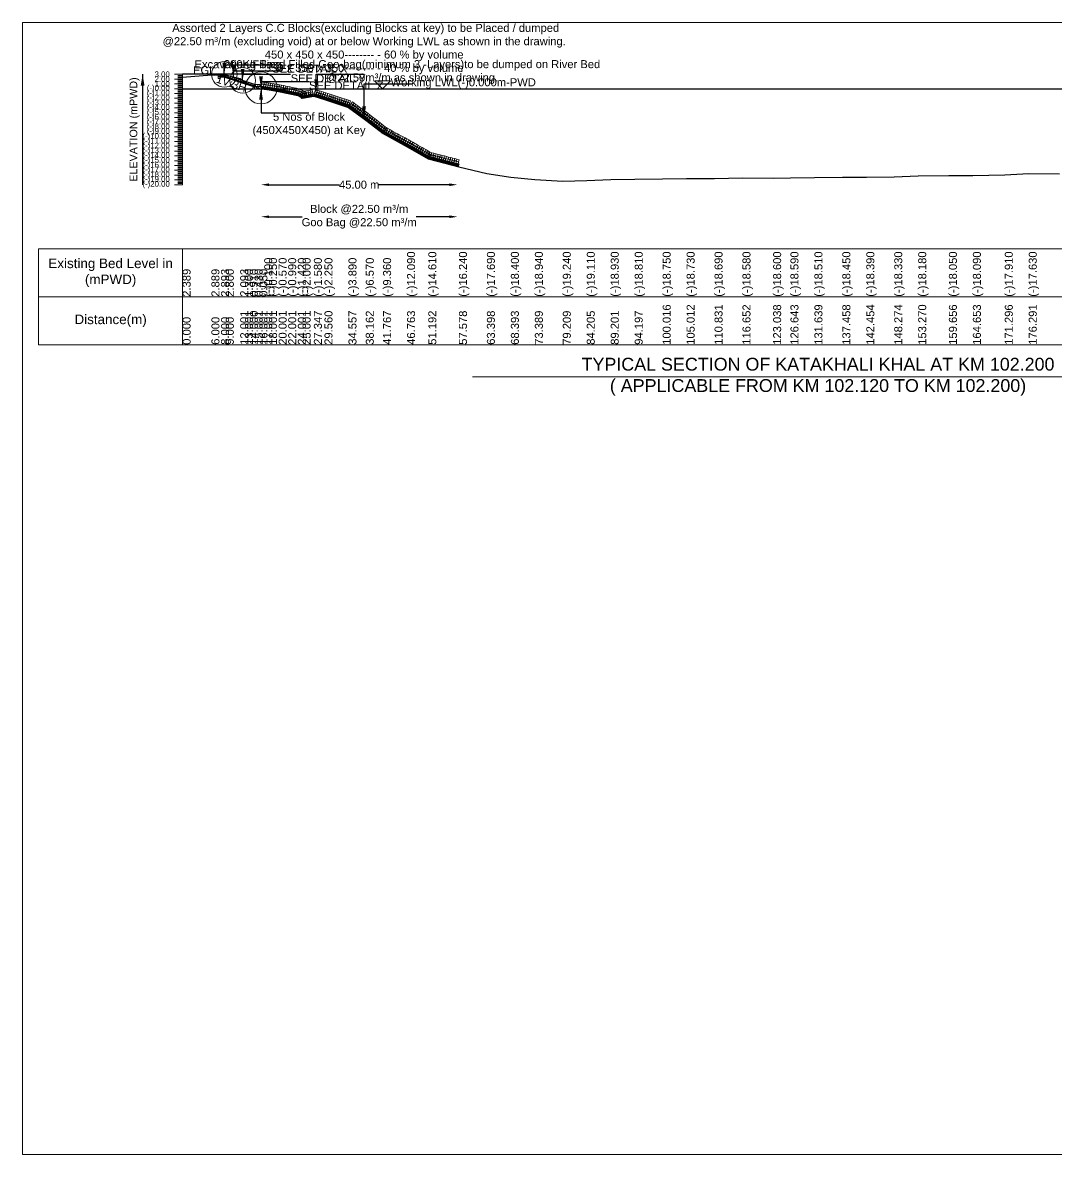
# Model space of a CAD drawing. Header units: inches. Extents: x 89000 to 845000, y -7071 to 31.
# Drawn here: x 700000 to 706461, y -7071 to 0 of the extents above; entities that cross this region are included whole.
import ezdxf

# ---------------------------------------------------------------- set-up
doc = ezdxf.new("R2010")
doc.units = ezdxf.units.IN
doc.header["$LTSCALE"] = 7
doc.header["$MEASUREMENT"] = 0
for name, color, linetype, lineweight in [('Cross section Data Border', 7, 'Continuous', 9), ('Cross Section Labels', 7, 'Continuous', 9), ('Existing_Bed_Level for Xsection', 7, 'Continuous', 25), ('Long Section Labels', 7, 'Continuous', 9)]:
    doc.layers.add(name, color=color, linetype=linetype, lineweight=lineweight)
doc.styles.get("Standard").update_dxf_attribs({"font": 'arial.ttf'})
doc.dimstyles.new('Appron Lebeling Style', dxfattribs={"dimtxt": 50, "dimasz": 50, "dimexe": 0.18, "dimexo": 0.0625, "dimgap": 0.09, "dimtad": 0, "dimtih": 1, "dimtoh": 1, "dimdec": 4, "dimzin": 0, "dimdsep": 46, "dimtxsty": 'Standard', "dimcen": 0.09, "dimse1": 1, "dimse2": 1, "dimadec": 0, "dimazin": 0, "dimtfac": 1, "dimtdec": 4, "dimtofl": 0, "dimtmove": 0, "dimatfit": 3, "dimfxl": 1, "dimtolj": 1, "dimtzin": 0, "dimarcsym": 0})
doc.dimstyles.get("Standard").update_dxf_attribs({"dimtxt": 0.18, "dimasz": 0.18, "dimexe": 0.18, "dimexo": 0.0625, "dimgap": 0.09, "dimtad": 0, "dimtih": 1, "dimtoh": 1, "dimdec": 4, "dimzin": 0, "dimdsep": 46, "dimtxsty": 'Standard', "dimcen": 0.09, "dimadec": 0, "dimazin": 0, "dimtfac": 1, "dimtdec": 4, "dimtofl": 0, "dimtmove": 0, "dimatfit": 3, "dimfxl": 1, "dimtolj": 1, "dimtzin": 0, "dimarcsym": 0})

# ---------------------------------------------------------------- blocks, each defined once
blk = doc.blocks.new('*D341')
at = {"layer": 'Cross Section Labels', "color": 0, "lineweight": -2, "transparency": 16777216}
for p, q in [((701540, -1012.8), (701980.1, -1012.8)), ((702667.4, -1012.8), (702227.3, -1012.8))]:
    blk.add_line(p, q, dxfattribs=at)
at = {"layer": 'Cross Section Labels', "color": 0, "transparency": 16777216}
for points in [[(701540, -1004.5), (701540, -1021.1), (701490, -1012.8)], [(702667.4, -1004.5), (702667.4, -1021.1), (702717.4, -1012.8)]]:
    blk.add_solid(points, dxfattribs=at)
at = {"layer": 'Defpoints', "color": 0, "transparency": 16777216}
for p in [(701490, -412.8), (702717.4, -897.5), (702717.4, -1012.8)]:
    blk.add_point(p, dxfattribs=at)
at = {"layer": 'Cross Section Labels', "color": 0, "transparency": 16777216, "insert": (702103.7, -1012.8), "char_height": 50, "attachment_point": 5}
blk.add_mtext('\\A1;45.00 m', dxfattribs=at)
blk = doc.blocks.new('*D342')
at = {"layer": 'Cross Section Labels', "color": 0, "lineweight": -2, "transparency": 16777216}
for p, q in [((701540, -1212.8), (701748.1, -1212.8)), ((702667.4, -1212.8), (702459.3, -1212.8))]:
    blk.add_line(p, q, dxfattribs=at)
at = {"layer": 'Cross Section Labels', "color": 0, "transparency": 16777216}
for points in [[(701540, -1204.5), (701540, -1221.1), (701490, -1212.8)], [(702667.4, -1204.5), (702667.4, -1221.1), (702717.4, -1212.8)]]:
    blk.add_solid(points, dxfattribs=at)
at = {"layer": 'Defpoints', "color": 0, "transparency": 16777216}
for p in [(701490, -412.8), (702717.4, -897.5), (702717.4, -1212.8)]:
    blk.add_point(p, dxfattribs=at)
at = {"layer": 'Cross Section Labels', "color": 0, "transparency": 16777216, "insert": (702103.7, -1212.8), "char_height": 50, "attachment_point": 5}
blk.add_mtext('\\A1;Block @22.50 m³/m ^JGoo Bag @22.50 m³/m ', dxfattribs=at)

msp = doc.modelspace()

# ---------------------------------------------------------------- linework, layer by layer
at = {"layer": 'Cross section Data Border'}
msp.add_lwpolyline([(700100, -1412.8), (709043.18924, -1412.8), (709043.18924, -2012.8), (700100, -2012.8)], close=True, dxfattribs=at)
for points in [[(701000, -1412.8), (701000, -2012.8)], [(700100, -1712.8), (709043.18924, -1712.8)]]:
    msp.add_lwpolyline(points, dxfattribs=at)
at = {"layer": 'Cross Section Labels'}
for points in [[(700000, 0), (710000, 0), (710000, -7071), (700000, -7071)], [(702250.02323, -412.8), (702300.02323, -362.8), (702200.02323, -362.8)]]:
    msp.add_lwpolyline(points, close=True, dxfattribs=at)
msp.add_lwpolyline([(702811.59462, -2212.8), (704971.59462, -2212.8), (707131.59462, -2212.8)], dxfattribs=at)
for centre, radius in [((701260.52323, -322.8), 80), ((701375.27323, -361.05), 80), ((701490.02323, -408.3), 100)]:
    msp.add_circle(centre, radius, dxfattribs=at)
at = {"layer": 'Existing_Bed_Level for Xsection'}
for points in [[(701490.02323, -322.8), (701000, -322.8)], [(701000, -341.13), (701180.00784, -326.13), (701240.00479, -326.01), (701270.01176, -328.8), (701360.01568, -350.01), (701390.02265, -373.8), (701420.01263, -385.5), (701450.0196, -399.9), (701480.02657, -411.3), (701510.01655, -415.8), (701540.02352, -420.3), (701600.02047, -429.9), (701660.03441, -442.5), (701720.03136, -455.4), (701750.03833, -472.8), (701820.42311, -460.2), (701886.80977, -480.3), (702036.70047, -529.5), (702144.84704, -609.9), (702252.99706, -693.6), (702402.89627, -775.5), (702535.77111, -851.1), (702727.33859, -900), (702901.93664, -943.5), (703051.79904, -964.8), (703201.68017, -981), (703376.27018, -990), (703526.1386, -986.1), (703676.02178, -980.7), (703825.91735, -977.1), (704000.47883, -975.3), (704150.36339, -974.7), (704324.94419, -973.5), (704499.55973, -970.2), (704691.12774, -970.8), (704799.28294, -970.5), (704949.16031, -968.1), (705123.75212, -966.3), (705273.62233, -964.5), (705448.22574, -962.7), (705598.08966, -958.2), (705789.69041, -954.3), (705939.57999, -955.5), (706138.8776, -950.1), (706288.7408, -941.7), (706480.33621, -945)], [(701456.27323, -388.05), (701261.90878, -323.26185), (701260.52323, -322.8), (701259.06273, -322.8), (701232.06273, -322.8)], [(701232.06273, -331.8), (701259.06273, -331.8), (701456.27323, -397.53683)], [(701232.06273, -334.8), (701258.5759, -334.8), (701452.0759, -399.3)], [(701232.06273, -337.8), (701258.08907, -337.8), (701449.52323, -401.61139)], [(701000, -412.8), (708943.18924, -412.8)]]:
    msp.add_lwpolyline(points, dxfattribs=at)
at = {"layer": 'Long Section Labels'}
for points in [[(701000, -322.8), (700950, -322.8)], [(701000, -352.8), (700950, -352.8)], [(701000, -330.3), (700970, -330.3)], [(701000, -337.8), (700970, -337.8)], [(701000, -345.3), (700970, -345.3)], [(701000, -1012.8), (701000, -982.8), (701000, -952.8), (701000, -922.8), (701000, -892.8), (701000, -862.8), (701000, -832.8), (701000, -802.8), (701000, -772.8), (701000, -742.8), (701000, -712.8), (701000, -682.8), (701000, -652.8), (701000, -622.8), (701000, -592.8), (701000, -562.8), (701000, -532.8), (701000, -502.8), (701000, -472.8), (701000, -442.8), (701000, -412.8), (701000, -382.8), (701000, -352.8), (701000, -322.8)], [(701000, -382.8), (700950, -382.8)], [(701000, -412.8), (700950, -412.8)], [(701000, -360.3), (700970, -360.3)], [(701000, -367.8), (700970, -367.8)], [(701000, -375.3), (700970, -375.3)], [(701000, -390.3), (700970, -390.3)], [(701000, -397.8), (700970, -397.8)], [(701000, -405.3), (700970, -405.3)], [(701000, -420.3), (700970, -420.3)], [(701000, -442.8), (700950, -442.8)], [(701000, -472.8), (700950, -472.8)], [(701000, -427.8), (700970, -427.8)], [(701000, -435.3), (700970, -435.3)], [(701000, -450.3), (700970, -450.3)], [(701000, -457.8), (700970, -457.8)], [(701000, -465.3), (700970, -465.3)], [(701000, -480.3), (700970, -480.3)], [(701000, -487.8), (700970, -487.8)], [(701000, -502.8), (700950, -502.8)], [(701000, -532.8), (700950, -532.8)], [(701000, -562.8), (700950, -562.8)], [(701000, -495.3), (700970, -495.3)], [(701000, -510.3), (700970, -510.3)], [(701000, -517.8), (700970, -517.8)], [(701000, -525.3), (700970, -525.3)], [(701000, -540.3), (700970, -540.3)], [(701000, -547.8), (700970, -547.8)], [(701000, -555.3), (700970, -555.3)], [(701000, -592.8), (700950, -592.8)], [(701000, -622.8), (700950, -622.8)], [(701000, -570.3), (700970, -570.3)], [(701000, -577.8), (700970, -577.8)], [(701000, -585.3), (700970, -585.3)], [(701000, -600.3), (700970, -600.3)], [(701000, -607.8), (700970, -607.8)], [(701000, -615.3), (700970, -615.3)], [(701000, -630.3), (700970, -630.3)], [(701000, -652.8), (700950, -652.8)], [(701000, -682.8), (700950, -682.8)], [(701000, -637.8), (700970, -637.8)], [(701000, -645.3), (700970, -645.3)], [(701000, -660.3), (700970, -660.3)], [(701000, -667.8), (700970, -667.8)], [(701000, -675.3), (700970, -675.3)], [(701000, -690.3), (700970, -690.3)], [(701000, -697.8), (700970, -697.8)], [(701000, -705.3), (700970, -705.3)], [(701000, -712.8), (700950, -712.8)], [(701000, -742.8), (700950, -742.8)], [(701000, -772.8), (700950, -772.8)], [(701000, -720.3), (700970, -720.3)], [(701000, -727.8), (700970, -727.8)], [(701000, -735.3), (700970, -735.3)], [(701000, -750.3), (700970, -750.3)], [(701000, -757.8), (700970, -757.8)], [(701000, -765.3), (700970, -765.3)], [(701000, -802.8), (700950, -802.8)], [(701000, -832.8), (700950, -832.8)], [(701000, -780.3), (700970, -780.3)], [(701000, -787.8), (700970, -787.8)], [(701000, -795.3), (700970, -795.3)], [(701000, -810.3), (700970, -810.3)], [(701000, -817.8), (700970, -817.8)], [(701000, -825.3), (700970, -825.3)], [(701000, -840.3), (700970, -840.3)], [(701000, -847.8), (700970, -847.8)], [(701000, -862.8), (700950, -862.8)], [(701000, -892.8), (700950, -892.8)], [(701000, -855.3), (700970, -855.3)], [(701000, -870.3), (700970, -870.3)], [(701000, -877.8), (700970, -877.8)], [(701000, -885.3), (700970, -885.3)], [(701000, -900.3), (700970, -900.3)], [(701000, -907.8), (700970, -907.8)], [(701000, -915.3), (700970, -915.3)], [(701000, -922.8), (700950, -922.8)], [(701000, -952.8), (700950, -952.8)], [(701000, -982.8), (700950, -982.8)], [(701000, -930.3), (700970, -930.3)], [(701000, -937.8), (700970, -937.8)], [(701000, -945.3), (700970, -945.3)], [(701000, -960.3), (700970, -960.3)], [(701000, -967.8), (700970, -967.8)], [(701000, -975.3), (700970, -975.3)], [(701000, -1012.8), (700950, -1012.8)], [(701000, -990.3), (700970, -990.3)], [(701000, -997.8), (700970, -997.8)], [(701000, -1005.3), (700970, -1005.3)]]:
    msp.add_lwpolyline(points, dxfattribs=at)
for points in [[(701232.06273, -322.8), (701223.06273, -322.8), (701223.06273, -336.3), (701232.06273, -336.3)], [(701232.06273, -336.3), (701223.06273, -336.3), (701223.06273, -349.8), (701232.06273, -349.8)], [(701245.56273, -322.8), (701232.06273, -322.8), (701232.06273, -331.8), (701245.56273, -331.8)], [(701259.06273, -322.8), (701245.56273, -322.8), (701245.56273, -331.8), (701259.06273, -331.8)], [(701274.71601, -327.53093), (701261.90878, -323.26185), (701259.06273, -331.8), (701271.86996, -336.06907)], [(701287.52323, -331.8), (701274.71601, -327.53093), (701271.86996, -336.06907), (701284.67718, -340.33815)], [(701300.33046, -336.06907), (701287.52323, -331.8), (701284.67718, -340.33815), (701297.48441, -344.60722)], [(701313.13768, -340.33815), (701300.33046, -336.06907), (701297.48441, -344.60722), (701310.29163, -348.8763)], [(701325.9449, -344.60722), (701313.13768, -340.33815), (701310.29163, -348.8763), (701323.09885, -353.14537)], [(701338.75213, -348.8763), (701325.9449, -344.60722), (701323.09885, -353.14537), (701335.90608, -357.41445)], [(701351.55935, -353.14537), (701338.75213, -348.8763), (701335.90608, -357.41445), (701348.7133, -361.68352)], [(701364.36658, -357.41445), (701351.55935, -353.14537), (701348.7133, -361.68352), (701361.52053, -365.9526)], [(701377.1738, -361.68352), (701364.36658, -357.41445), (701361.52053, -365.9526), (701374.32775, -370.22167)], [(701389.98103, -365.9526), (701377.1738, -361.68352), (701374.32775, -370.22167), (701387.13498, -374.49075)], [(701402.78825, -370.22167), (701389.98103, -365.9526), (701387.13498, -374.49075), (701399.9422, -378.75982)], [(701415.59548, -374.49075), (701402.78825, -370.22167), (701399.9422, -378.75982), (701412.74943, -383.0289)], [(701428.4027, -378.75982), (701415.59548, -374.49075), (701412.74943, -383.0289), (701425.55665, -387.29797)], [(701441.20993, -383.0289), (701428.4027, -378.75982), (701425.55665, -387.29797), (701438.36388, -391.56705)], [(701454.01715, -387.29797), (701441.20993, -383.0289), (701438.36388, -391.56705), (701451.1711, -395.83612)], [(701463.02323, -399.3), (701449.52323, -399.3), (701449.52323, -412.8), (701463.02323, -412.8)], [(701469.77323, -385.8), (701456.27323, -385.8), (701456.27323, -399.3), (701469.77323, -399.3)], [(701476.52323, -399.3), (701463.02323, -399.3), (701463.02323, -412.8), (701476.52323, -412.8)], [(701483.27323, -385.8), (701469.77323, -385.8), (701469.77323, -399.3), (701483.27323, -399.3)], [(701490.02323, -399.3), (701476.52323, -399.3), (701476.52323, -412.8), (701490.02323, -412.8)], [(701508.85494, -388.50413), (701496.47887, -383.11128), (701491.08602, -395.48735), (701503.46209, -400.8802)], [(701510.85819, -375.15359), (701498.48212, -369.76074), (701493.08927, -382.13681), (701505.46534, -387.52966)], [(701522.20338, -390.50637), (701509.82686, -385.11454), (701504.43504, -397.49107), (701516.81156, -402.88289)], [(701524.20552, -377.15566), (701511.829, -371.76384), (701506.43718, -384.14036), (701518.8137, -389.53218)], [(701535.55409, -392.50851), (701523.17757, -387.11669), (701517.78575, -399.49321), (701530.16227, -404.88503)], [(701537.55623, -379.1578), (701525.17971, -373.76598), (701519.78789, -386.1425), (701532.16441, -391.53432)], [(701548.9048, -394.51065), (701536.52828, -389.11883), (701531.13646, -401.49535), (701543.51298, -406.88717)], [(701550.90694, -381.15994), (701538.53042, -375.76812), (701533.1386, -388.14464), (701545.51512, -393.53646)], [(701562.48772, -396.73197), (701550.16468, -391.21903), (701544.65174, -403.54207), (701556.97478, -409.05501)], [(701564.6207, -383.40153), (701552.29765, -377.88859), (701546.78471, -390.21164), (701559.10776, -395.72458)], [(701575.81815, -398.86494), (701563.49511, -393.352), (701557.98217, -405.67505), (701570.30521, -411.18799)], [(701577.95113, -385.53451), (701565.62808, -380.02157), (701560.11514, -392.34462), (701572.43819, -397.85756)], [(701589.14859, -400.99792), (701576.82554, -395.48498), (701571.3126, -407.80803), (701583.63565, -413.32097)], [(701590.09527, -385.47382), (701576.76484, -383.34084), (701574.63187, -396.67127), (701587.9623, -398.80425)], [(701602.47902, -403.1309), (701590.15597, -397.61796), (701584.64303, -409.94101), (701596.96608, -415.45395)], [(701603.42571, -387.60679), (701590.09527, -385.47382), (701587.9623, -398.80425), (701601.29273, -400.93722)], [(701616.98007, -406.05462), (701604.93746, -399.95335), (701598.83619, -411.99596), (701610.87881, -418.09723)], [(701618.67491, -390.59429), (701605.46296, -387.82043), (701602.68909, -401.03238), (701615.90104, -403.80625)], [(701630.19203, -408.82848), (701618.14941, -402.72721), (701612.04815, -414.76983), (701624.09076, -420.8711)], [(701631.88686, -393.36816), (701618.67491, -390.59429), (701615.90104, -403.80625), (701629.11299, -406.58011)], [(701643.40398, -411.60235), (701631.36137, -405.50108), (701625.2601, -417.54369), (701637.30271, -423.64496)], [(701645.09881, -396.14202), (701631.88686, -393.36816), (701629.11299, -406.58011), (701642.32495, -409.35398)], [(701656.61593, -414.37621), (701644.57332, -408.27494), (701638.47205, -420.31756), (701650.51466, -426.41883)], [(701658.31076, -398.91589), (701645.09881, -396.14202), (701642.32495, -409.35398), (701655.5369, -412.12784)], [(701669.82788, -417.15008), (701657.78527, -411.04881), (701651.684, -423.09142), (701663.72661, -429.19269)], [(701671.52272, -401.68975), (701658.31076, -398.91589), (701655.5369, -412.12784), (701668.74885, -414.90171)], [(701683.14886, -420.03558), (701671.13592, -413.87608), (701664.97643, -425.88902), (701676.98936, -432.04851)], [(701684.91852, -404.58364), (701671.72015, -401.74585), (701668.88236, -414.94422), (701682.08072, -417.78201)], [(701696.34723, -422.87337), (701684.33429, -416.71388), (701678.1748, -428.72681), (701690.18773, -434.88631)], [(701698.11689, -407.42144), (701684.91852, -404.58364), (701682.08072, -417.78201), (701695.27909, -420.6198)], [(701709.5456, -425.71117), (701697.53266, -419.55167), (701691.37316, -431.5646), (701703.3861, -437.7241)], [(701711.31525, -410.25923), (701698.11689, -407.42144), (701695.27909, -420.6198), (701708.47746, -423.4576)], [(701722.74396, -428.54896), (701710.73103, -422.38946), (701704.57153, -434.4024), (701716.58447, -440.5619)], [(701724.51362, -413.09702), (701711.31525, -410.25923), (701708.47746, -423.4576), (701721.67583, -426.29539)], [(701749.0272, -423.31657), (701737.3486, -416.54455), (701730.57658, -428.22316), (701742.25518, -434.99517)], [(701760.70581, -430.08859), (701749.0272, -423.31657), (701742.25518, -434.99517), (701753.93379, -441.76719)], [(701783.73318, -423.79564), (701770.44443, -426.17454), (701772.82333, -439.46329), (701786.11208, -437.08439)], [(701797.02193, -421.41674), (701783.73318, -423.79564), (701786.11208, -437.08439), (701799.40083, -434.70549)], [(701810.31068, -419.03784), (701797.02193, -421.41674), (701799.40083, -434.70549), (701812.68958, -432.32659)], [(701843.01666, -422.84436), (701830.09591, -418.93232), (701826.18387, -431.85308), (701839.10462, -435.76512)], [(701855.93742, -426.7564), (701843.01666, -422.84436), (701839.10462, -435.76512), (701852.02538, -439.67716)], [(701742.5758, -437.46837), (701733.04978, -427.90255), (701723.48395, -437.42857), (701733.00997, -446.99439)], [(701754.2544, -444.24038), (701744.72838, -434.67456), (701735.16256, -444.20058), (701744.68858, -453.7664)], [(701757.15569, -428.55344), (701743.86694, -430.93234), (701746.24584, -444.22108), (701759.53458, -441.84219)], [(701761.37749, -443.52242), (701747.92607, -442.37818), (701746.78183, -455.8296), (701760.23325, -456.97384)], [(701765.933, -451.0124), (701756.40698, -441.44658), (701746.84116, -450.9726), (701756.36718, -460.53842)], [(701772.38441, -436.8606), (701760.70581, -430.08859), (701753.93379, -441.76719), (701765.61239, -448.53921)], [(701770.44443, -426.17454), (701757.15569, -428.55344), (701759.53458, -441.84219), (701772.82333, -439.46329)], [(701774.66624, -441.14352), (701761.21482, -439.99928), (701760.07058, -453.4507), (701773.522, -454.59494)], [(701787.95499, -438.76462), (701774.50357, -437.62038), (701773.35933, -451.0718), (701786.81075, -452.21604)], [(701801.24374, -436.38572), (701787.79231, -435.24148), (701786.64807, -448.6929), (701800.0995, -449.83714)], [(701814.53248, -434.00683), (701801.08106, -432.86258), (701799.93682, -446.31401), (701813.38824, -447.45825)], [(701839.98409, -438.09879), (701828.51754, -430.97361), (701821.39236, -442.44016), (701832.85891, -449.56534)], [(701852.90485, -442.01083), (701841.43829, -434.88565), (701834.31312, -446.3522), (701845.77967, -453.47738)], [(701865.8256, -445.92287), (701854.35905, -438.79769), (701847.23387, -450.26424), (701858.70043, -457.38942)], [(701868.85817, -430.66844), (701855.93742, -426.7564), (701852.02538, -439.67716), (701864.94614, -443.58919)], [(701878.74636, -449.83491), (701867.27981, -442.70973), (701860.15463, -454.17628), (701871.62118, -461.30146)], [(701881.77893, -434.58048), (701868.85817, -430.66844), (701864.94614, -443.58919), (701877.86689, -447.50123)], [(701891.66712, -453.74694), (701880.20056, -446.62177), (701873.07539, -458.08832), (701884.54194, -465.2135)], [(701894.69969, -438.49252), (701881.77893, -434.58048), (701877.86689, -447.50123), (701890.78765, -451.41327)], [(701905.10745, -458.07678), (701893.80899, -450.68796), (701886.42016, -461.98642), (701897.71863, -469.37525)], [(701908.49249, -442.89668), (701895.66579, -438.68645), (701891.45557, -451.51314), (701904.28226, -455.72337)], [(701917.93414, -462.287), (701906.63568, -454.89818), (701899.24686, -466.19665), (701910.54532, -473.58547)], [(701921.31918, -447.1069), (701908.49249, -442.89668), (701904.28226, -455.72337), (701917.10896, -459.93359)], [(701930.76083, -466.49723), (701919.46237, -459.1084), (701912.07355, -470.40687), (701923.37201, -477.79569)], [(701934.14587, -451.31712), (701921.31918, -447.1069), (701917.10896, -459.93359), (701929.93565, -464.14381)], [(701943.58753, -470.70745), (701932.28906, -463.31863), (701924.90024, -474.61709), (701936.1987, -482.00591)], [(701946.97256, -455.52734), (701934.14587, -451.31712), (701929.93565, -464.14381), (701942.76234, -468.35404)], [(701956.41422, -474.91767), (701945.11575, -467.52885), (701937.72693, -478.82731), (701949.0254, -486.21614)], [(701959.79925, -459.73757), (701946.97256, -455.52734), (701942.76234, -468.35404), (701955.58903, -472.56426)], [(701969.24091, -479.12789), (701957.94244, -471.73907), (701950.55362, -483.03754), (701961.85209, -490.42636)], [(701972.62595, -463.94779), (701959.79925, -459.73757), (701955.58903, -472.56426), (701968.41572, -476.77448)], [(701982.0676, -483.33812), (701970.76914, -475.9493), (701963.38031, -487.24776), (701974.67878, -494.63658)], [(701985.45264, -468.15801), (701972.62595, -463.94779), (701968.41572, -476.77448), (701981.24242, -480.9847)], [(701994.89429, -487.54834), (701983.59583, -480.15952), (701976.20701, -491.45798), (701987.50547, -498.8468)], [(701998.27933, -472.36824), (701985.45264, -468.15801), (701981.24242, -480.9847), (701994.06911, -485.19493)], [(702007.72099, -491.75856), (701996.42252, -484.36974), (701989.0337, -495.66821), (702000.33216, -503.05703)], [(702011.10602, -476.57846), (701998.27933, -472.36824), (701994.06911, -485.19493), (702006.8958, -489.40515)], [(702020.54768, -495.96879), (702009.24921, -488.57996), (702001.86039, -499.87843), (702013.15886, -507.26725)], [(702023.93271, -480.78868), (702011.10602, -476.57846), (702006.8958, -489.40515), (702019.72249, -493.61537)], [(702033.37437, -500.17901), (702022.0759, -492.79019), (702014.68708, -504.08865), (702025.98555, -511.47747)], [(702036.75941, -484.9989), (702023.93271, -480.78868), (702019.72249, -493.61537), (702032.54918, -497.8256)], [(702049.5861, -489.20913), (702036.75941, -484.9989), (702032.54918, -497.8256), (702045.37587, -502.03582)], [(702046.20106, -504.38923), (702034.9026, -497.00041), (702027.51377, -508.29887), (702038.81224, -515.6877)], [(702064.49614, -516.74299), (702056.11801, -506.15729), (702045.53231, -514.53541), (702053.91044, -525.12111)], [(702072.51286, -503.41534), (702061.67882, -495.36093), (702053.62441, -506.19498), (702064.45845, -514.24939)], [(702075.33018, -524.7974), (702066.95206, -514.2117), (702056.36635, -522.58982), (702064.74448, -533.17552)], [(702083.3469, -511.46976), (702072.51286, -503.41534), (702064.45845, -514.24939), (702075.29249, -522.3038)], [(702086.16422, -532.85181), (702077.7861, -522.26611), (702067.2004, -530.64424), (702075.57852, -541.22994)], [(702094.18095, -519.52417), (702083.3469, -511.46976), (702075.29249, -522.3038), (702086.12653, -530.35821)], [(702096.99826, -540.90622), (702088.62014, -530.32052), (702078.03444, -538.69865), (702086.41256, -549.28435)], [(702105.01499, -527.57858), (702094.18095, -519.52417), (702086.12653, -530.35821), (702096.96058, -538.41262)], [(702107.8323, -548.96064), (702099.45418, -538.37493), (702088.86848, -546.75306), (702097.2466, -557.33876)], [(702115.84903, -535.63299), (702105.01499, -527.57858), (702096.96058, -538.41262), (702107.79462, -546.46703)], [(702118.66635, -557.01505), (702110.28822, -546.42935), (702099.70252, -554.80747), (702108.08064, -565.39317)], [(702126.68307, -543.6874), (702115.84903, -535.63299), (702107.79462, -546.46703), (702118.62866, -554.52144)], [(702129.50039, -565.06946), (702121.12227, -554.48376), (702110.53656, -562.86188), (702118.91469, -573.44758)], [(702137.51711, -551.74181), (702126.68307, -543.6874), (702118.62866, -554.52144), (702129.4627, -562.57585)], [(702140.33443, -573.12387), (702131.95631, -562.53817), (702121.37061, -570.91629), (702129.74873, -581.50199)], [(702148.35116, -559.79622), (702137.51711, -551.74181), (702129.4627, -562.57585), (702140.29674, -570.63026)], [(702159.1852, -567.85063), (702148.35116, -559.79622), (702140.29674, -570.63026), (702151.13079, -578.68468)], [(702151.16847, -581.17828), (702142.79035, -570.59258), (702132.20465, -578.9707), (702140.58277, -589.5564)], [(702162.00251, -589.23269), (702153.62439, -578.64699), (702143.03869, -587.02511), (702151.41681, -597.61081)], [(702170.01924, -575.90504), (702159.1852, -567.85063), (702151.13079, -578.68468), (702161.96483, -586.73909)], [(702173.07538, -597.83107), (702164.90366, -587.08523), (702154.15782, -595.25695), (702162.32954, -606.00279)], [(702181.3485, -584.66104), (702170.67234, -576.3985), (702162.40979, -587.07466), (702173.08595, -595.3372)], [(702183.75154, -606.09361), (702175.57982, -595.34778), (702164.83398, -603.51949), (702173.0057, -614.26533)], [(702192.02465, -592.92359), (702181.3485, -584.66104), (702173.08595, -595.3372), (702183.76211, -603.59975)], [(702194.42769, -614.35616), (702186.25598, -603.61032), (702175.51014, -611.78204), (702183.68186, -622.52788)], [(702202.70081, -601.18613), (702192.02465, -592.92359), (702183.76211, -603.59975), (702194.43827, -611.86229)], [(702205.10385, -622.6187), (702196.93213, -611.87287), (702186.1863, -620.04458), (702194.35801, -630.79042)], [(702213.37697, -609.44868), (702202.70081, -601.18613), (702194.43827, -611.86229), (702205.11443, -620.12484)], [(702215.78001, -630.88125), (702207.60829, -620.13541), (702196.86245, -628.30713), (702205.03417, -639.05297)], [(702224.05313, -617.71122), (702213.37697, -609.44868), (702205.11443, -620.12484), (702215.79058, -628.38738)], [(702226.45617, -639.14379), (702218.28445, -628.39796), (702207.53861, -636.56967), (702215.71033, -647.31551)], [(702234.72929, -625.97377), (702224.05313, -617.71122), (702215.79058, -628.38738), (702226.46674, -636.64993)], [(702245.40544, -634.23631), (702234.72929, -625.97377), (702226.46674, -636.64993), (702237.1429, -644.91247)], [(702256.0816, -642.49886), (702245.40544, -634.23631), (702237.1429, -644.91247), (702247.81906, -653.17502)], [(702237.13233, -647.40634), (702228.96061, -636.6605), (702218.21477, -644.83222), (702226.38649, -655.57806)], [(702247.80848, -655.66888), (702239.63677, -644.92305), (702228.89093, -653.09476), (702237.06265, -663.8406)], [(702258.48464, -663.93143), (702250.31292, -653.18559), (702239.56709, -661.35731), (702247.7388, -672.10315)], [(702266.75776, -650.7614), (702256.0816, -642.49886), (702247.81906, -653.17502), (702258.49522, -661.43756)], [(702269.1608, -672.19397), (702260.98908, -661.44814), (702250.24324, -669.61985), (702258.41496, -680.36569)], [(702277.42447, -676.38278), (702267.65827, -667.0623), (702258.33779, -676.8285), (702268.104, -686.14898)], [(702277.43392, -659.02395), (702266.75776, -650.7614), (702258.49522, -661.43756), (702269.17137, -669.70011)], [(702283.51391, -662.0715), (702271.66687, -655.59866), (702265.19403, -667.4457), (702277.04107, -673.91854)], [(702289.27152, -682.85562), (702279.50531, -673.53514), (702270.18484, -683.30134), (702279.95104, -692.62182)], [(702295.36095, -668.54433), (702283.51391, -662.0715), (702277.04107, -673.91854), (702288.88811, -680.39137)], [(702301.11856, -689.32845), (702291.35236, -680.00797), (702282.03188, -689.77417), (702291.79808, -699.09465)], [(702307.20799, -675.01717), (702295.36095, -668.54433), (702288.88811, -680.39137), (702300.73516, -686.86421)], [(702312.9656, -695.80129), (702303.1994, -686.48081), (702293.87892, -696.24701), (702303.64512, -705.56749)], [(702319.05503, -681.49), (702307.20799, -675.01717), (702300.73516, -686.86421), (702312.5822, -693.33704)], [(702324.81264, -702.27412), (702315.04644, -692.95364), (702305.72596, -702.71984), (702315.49217, -712.04032)], [(702330.90208, -687.96284), (702319.05503, -681.49), (702312.5822, -693.33704), (702324.42924, -699.80988)], [(702336.65969, -708.74695), (702326.89348, -699.42648), (702317.57301, -709.19268), (702327.33921, -718.51316)], [(702342.74912, -694.43567), (702330.90208, -687.96284), (702324.42924, -699.80988), (702336.27628, -706.28271)], [(702348.50673, -715.21979), (702338.74053, -705.89931), (702329.42005, -715.66551), (702339.18625, -724.98599)], [(702354.59616, -700.9085), (702342.74912, -694.43567), (702336.27628, -706.28271), (702348.12333, -712.75555)], [(702366.4432, -707.38134), (702354.59616, -700.9085), (702348.12333, -712.75555), (702359.97037, -719.22838)], [(702360.35377, -721.69262), (702350.58757, -712.37215), (702341.26709, -722.13835), (702351.03329, -731.45883)], [(702372.20081, -728.16546), (702362.43461, -718.84498), (702353.11413, -728.61118), (702362.88033, -737.93166)], [(702378.29025, -713.85417), (702366.4432, -707.38134), (702359.97037, -719.22838), (702371.81741, -725.70122)], [(702384.04785, -734.63829), (702374.28165, -725.31782), (702364.96118, -735.08402), (702374.72738, -744.40449)], [(702390.13729, -720.32701), (702378.29025, -713.85417), (702371.81741, -725.70122), (702383.66445, -732.17405)], [(702395.8949, -741.11113), (702386.1287, -731.79065), (702376.80822, -741.55685), (702386.57442, -750.87733)], [(702401.98433, -726.79984), (702390.13729, -720.32701), (702383.66445, -732.17405), (702395.5115, -738.64689)], [(702407.74194, -747.58396), (702397.97574, -738.26348), (702388.65526, -748.02969), (702398.42146, -757.35016)], [(702413.83137, -733.27268), (702401.98433, -726.79984), (702395.5115, -738.64689), (702407.35854, -745.11972)], [(702419.58898, -754.0568), (702409.82278, -744.73632), (702400.5023, -754.50252), (702410.2685, -763.823)], [(702425.67841, -739.74551), (702413.83137, -733.27268), (702407.35854, -745.11972), (702419.20558, -751.59256)], [(702431.68972, -761.02359), (702422.08556, -751.53623), (702412.5982, -761.14039), (702422.20236, -770.62775)], [(702438.02484, -746.81935), (702426.29108, -740.14335), (702419.61508, -751.87711), (702431.34884, -758.55311)], [(702443.42348, -767.69959), (702433.81932, -758.21222), (702424.33196, -767.81638), (702433.93612, -777.30375)], [(702449.75859, -753.49535), (702438.02484, -746.81935), (702431.34884, -758.55311), (702443.0826, -765.22911)], [(702455.15724, -774.37558), (702445.55308, -764.88822), (702436.06571, -774.49238), (702445.66988, -783.97975)], [(702461.49235, -760.17135), (702449.75859, -753.49535), (702443.0826, -765.22911), (702454.81635, -771.9051)], [(702466.891, -781.05158), (702457.28684, -771.56422), (702447.79947, -781.16838), (702457.40363, -790.65574)], [(702473.22611, -766.84734), (702461.49235, -760.17135), (702454.81635, -771.9051), (702466.55011, -778.5811)], [(702484.95987, -773.52334), (702473.22611, -766.84734), (702466.55011, -778.5811), (702478.28387, -785.2571)], [(702496.69362, -780.19934), (702484.95987, -773.52334), (702478.28387, -785.2571), (702490.01763, -791.93309)], [(702478.62475, -787.72758), (702469.02059, -778.24021), (702459.53323, -787.84438), (702469.13739, -797.33174)], [(702490.35851, -794.40358), (702480.75435, -784.91621), (702471.26699, -794.52037), (702480.87115, -804.00774)], [(702502.09227, -801.07957), (702492.48811, -791.59221), (702483.00074, -801.19637), (702492.60491, -810.68373)], [(702508.42738, -786.87533), (702496.69362, -780.19934), (702490.01763, -791.93309), (702501.75138, -798.60909)], [(702513.82603, -807.75557), (702504.22187, -798.26821), (702494.7345, -807.87237), (702504.33866, -817.35973)], [(702520.16114, -793.55133), (702508.42738, -786.87533), (702501.75138, -798.60909), (702513.48514, -805.28509)], [(702525.55978, -814.43157), (702515.95562, -804.9442), (702506.46826, -814.54836), (702516.07242, -824.03573)], [(702531.8949, -800.22733), (702520.16114, -793.55133), (702513.48514, -805.28509), (702525.2189, -811.96108)], [(702537.29354, -821.10756), (702527.68938, -811.6202), (702518.20202, -821.22436), (702527.80618, -830.71172)], [(702543.62865, -806.90332), (702531.8949, -800.22733), (702525.2189, -811.96108), (702536.95266, -818.63708)], [(702549.0273, -827.78356), (702539.42314, -818.2962), (702529.93577, -827.90036), (702539.53993, -837.38772)], [(702555.36241, -813.57932), (702543.62865, -806.90332), (702536.95266, -818.63708), (702548.68641, -825.31308)], [(702555.47714, -828.44886), (702543.7078, -821.8358), (702537.09474, -833.60514), (702548.86408, -840.2182)], [(702557.83469, -813.07564), (702544.75413, -809.73666), (702541.41515, -822.81723), (702554.49571, -826.15621)], [(702568.55771, -831.78784), (702556.78837, -825.17478), (702550.1753, -836.94412), (702561.94464, -843.55718)], [(702570.91526, -816.41462), (702557.83469, -813.07564), (702554.49571, -826.15621), (702567.57628, -829.49518)], [(702581.63828, -835.12682), (702569.86894, -828.51375), (702563.25587, -840.28309), (702575.02521, -846.89616)], [(702583.99583, -819.7536), (702570.91526, -816.41462), (702567.57628, -829.49518), (702580.65685, -832.83416)], [(702594.71884, -838.4658), (702582.9495, -831.85273), (702576.33644, -843.62207), (702588.10578, -850.23514)], [(702597.07639, -823.09258), (702583.99583, -819.7536), (702580.65685, -832.83416), (702593.73741, -836.17314)], [(702607.79941, -841.80478), (702596.03007, -835.19171), (702589.417, -846.96105), (702601.18634, -853.57412)], [(702610.15696, -826.43155), (702597.07639, -823.09258), (702593.73741, -836.17314), (702606.81798, -839.51212)], [(702620.87998, -845.14376), (702609.11064, -838.53069), (702602.49757, -850.30003), (702614.26691, -856.9131)], [(702623.23753, -829.77053), (702610.15696, -826.43155), (702606.81798, -839.51212), (702619.89855, -842.8511)], [(702633.96054, -848.48274), (702622.1912, -841.86967), (702615.57814, -853.63901), (702627.34748, -860.25207)], [(702636.31809, -833.10951), (702623.23753, -829.77053), (702619.89855, -842.8511), (702632.97911, -846.19008)], [(702647.04111, -851.82171), (702635.27177, -845.20865), (702628.6587, -856.97799), (702640.42804, -863.59105)], [(702649.39866, -836.44849), (702636.31809, -833.10951), (702632.97911, -846.19008), (702646.05968, -849.52906)], [(702662.47923, -839.78747), (702649.39866, -836.44849), (702646.05968, -849.52906), (702659.14025, -852.86803)], [(702675.55979, -843.12645), (702662.47923, -839.78747), (702659.14025, -852.86803), (702672.22081, -856.20701)], [(702688.64036, -846.46543), (702675.55979, -843.12645), (702672.22081, -856.20701), (702685.30138, -859.54599)], [(702701.72092, -849.8044), (702688.64036, -846.46543), (702685.30138, -859.54599), (702698.38195, -862.88497)], [(702660.12168, -855.16069), (702648.35234, -848.54763), (702641.73927, -860.31697), (702653.50861, -866.93003)], [(702673.20224, -858.49967), (702661.4329, -851.8866), (702654.81984, -863.65594), (702666.58918, -870.26901)], [(702686.28281, -861.83865), (702674.51347, -855.22558), (702667.9004, -866.99492), (702679.66974, -873.60799)], [(702699.36338, -865.17763), (702687.59404, -858.56456), (702680.98097, -870.3339), (702692.75031, -876.94697)], [(702712.44394, -868.51661), (702700.6746, -861.90354), (702694.06154, -873.67288), (702705.83088, -880.28595)], [(702714.80149, -853.14338), (702701.72092, -849.8044), (702698.38195, -862.88497), (702711.46251, -866.22395)], [(702725.52451, -871.85559), (702713.75517, -865.24252), (702707.1421, -877.01186), (702718.91144, -883.62492)], [(702727.88206, -856.48236), (702714.80149, -853.14338), (702711.46251, -866.22395), (702724.54308, -869.56293)]]:
    msp.add_lwpolyline(points, close=True, dxfattribs=at)
for centre, major_axis in [((701500.27509, -411.75975), (9.87347, -1.48152)), ((701501.03187, -406.71621), (9.87347, -1.48152)), ((701501.78866, -401.67267), (9.87347, -1.48152)), ((701520.02194, -414.72195), (9.87359, -1.48069)), ((701520.7783, -409.67834), (9.87359, -1.48069)), ((701521.53467, -404.63474), (9.87359, -1.48069)), ((701539.76912, -417.68333), (9.87359, -1.48069)), ((701540.52548, -412.63973), (9.87359, -1.48069)), ((701541.28185, -407.59613), (9.87359, -1.48069)), ((701559.51198, -420.83588), (9.85859, -1.57746)), ((701560.31777, -415.79993), (9.85859, -1.57746)), ((701561.12357, -410.76399), (9.85859, -1.57746)), ((701579.22917, -423.99079), (9.85859, -1.57746)), ((701580.03496, -418.95485), (9.85859, -1.57746)), ((701580.84076, -413.9189), (9.85859, -1.57746)), ((701598.94636, -427.1457), (9.85859, -1.57746)), ((701599.75215, -422.10976), (9.85859, -1.57746)), ((701600.55794, -417.07382), (9.85859, -1.57746)), ((701619.67039, -426.20874), (9.77097, -2.05143)), ((701620.7183, -421.21756), (9.77097, -2.05143)), ((701640.26024, -425.32041), (9.77097, -2.05143)), ((701618.62249, -431.19992), (9.77097, -2.05143)), ((701638.16444, -435.30278), (9.77097, -2.05143)), ((701639.21234, -430.31159), (9.77097, -2.05143)), ((701657.70638, -439.40563), (9.77097, -2.05143)), ((701658.75428, -434.41445), (9.77097, -2.05143)), ((701659.80219, -429.42327), (9.77097, -2.05143)), ((701677.24324, -443.59181), (9.76093, -2.09871)), ((701678.3153, -438.60576), (9.76093, -2.09871)), ((701679.38735, -433.61971), (9.76093, -2.09871)), ((701696.76509, -447.78922), (9.76093, -2.09871)), ((701697.83715, -442.80317), (9.76093, -2.09871)), ((701698.9092, -437.81712), (9.76093, -2.09871)), ((701716.28695, -451.98663), (9.76093, -2.09871)), ((701717.359, -447.00058), (9.76093, -2.09871)), ((701718.43106, -442.01453), (9.76093, -2.09871)), ((701734.79692, -461.01433), (8.63698, -5.00828)), ((701737.35523, -456.60242), (8.63698, -5.00828)), ((701739.91355, -452.1905), (8.63698, -5.00828)), ((701748.64884, -460.09605), (9.82777, 1.75933)), ((701749.54754, -465.11625), (9.82777, 1.75933)), ((701750.44623, -470.13644), (9.82777, 1.75933)), ((701768.30438, -456.5774), (9.82777, 1.75933)), ((701769.20307, -461.59759), (9.82777, 1.75933)), ((701770.10177, -466.61779), (9.82777, 1.75933)), ((701787.95991, -453.05874), (9.82777, 1.75933)), ((701788.85861, -458.07894), (9.82777, 1.75933)), ((701789.7573, -463.09913), (9.82777, 1.75933)), ((701807.61545, -449.54009), (9.82777, 1.75933)), ((701808.51414, -454.56028), (9.82777, 1.75933)), ((701809.41284, -459.58048), (9.82777, 1.75933)), ((701830.00481, -460.43675), (9.55562, -2.89317)), ((701831.4827, -455.55558), (9.55562, -2.89317)), ((701832.96058, -450.6744), (9.55562, -2.89317)), ((701849.11605, -466.22309), (9.55562, -2.89317)), ((701850.59393, -461.34192), (9.55562, -2.89317)), ((701852.07181, -456.46074), (9.55562, -2.89317)), ((701868.22728, -472.00943), (9.55562, -2.89317)), ((701869.70517, -467.12826), (9.55562, -2.89317)), ((701871.18305, -462.24708), (9.55562, -2.89317)), ((701887.33852, -477.79577), (9.55562, -2.89317)), ((701888.8164, -472.9146), (9.55562, -2.89317)), ((701890.29428, -468.03342), (9.55562, -2.89317)), ((701906.36847, -484.03608), (9.48605, -3.11369)), ((701907.959, -479.19044), (9.48605, -3.11369)), ((701909.54953, -474.3448), (9.48605, -3.11369)), ((701925.34058, -490.26347), (9.48605, -3.11369)), ((701926.93111, -485.41783), (9.48605, -3.11369)), ((701928.52163, -480.57219), (9.48605, -3.11369)), ((701944.31268, -496.49085), (9.48605, -3.11369)), ((701945.90321, -491.64521), (9.48605, -3.11369)), ((701947.49374, -486.79957), (9.48605, -3.11369)), ((701964.87531, -497.8726), (9.48605, -3.11369)), ((701966.46584, -493.02696), (9.48605, -3.11369)), ((701985.43794, -499.25435), (9.48605, -3.11369)), ((701963.28478, -502.71824), (9.48605, -3.11369)), ((701982.25688, -508.94563), (9.48605, -3.11369)), ((701983.84741, -504.09999), (9.48605, -3.11369)), ((702001.22899, -515.17301), (9.48605, -3.11369)), ((702002.81952, -510.32738), (9.48605, -3.11369)), ((702004.41004, -505.48174), (9.48605, -3.11369)), ((702020.20109, -521.4004), (9.48605, -3.11369)), ((702021.79162, -516.55476), (9.48605, -3.11369)), ((702023.38215, -511.70912), (9.48605, -3.11369)), ((702039.63872, -528.50692), (8.01238, -5.95668)), ((702042.6815, -524.41406), (8.01238, -5.95668)), ((702045.72427, -520.3212), (8.01238, -5.95668)), ((702055.66347, -540.42029), (8.01238, -5.95668)), ((702058.70625, -536.32743), (8.01238, -5.95668)), ((702061.74903, -532.23457), (8.01238, -5.95668)), ((702071.68822, -552.33365), (8.01238, -5.95668)), ((702074.731, -548.24079), (8.01238, -5.95668)), ((702077.77378, -544.14793), (8.01238, -5.95668)), ((702087.71297, -564.24702), (8.01238, -5.95668)), ((702090.75575, -560.15416), (8.01238, -5.95668)), ((702093.79853, -556.0613), (8.01238, -5.95668)), ((702106.7805, -572.06753), (8.01238, -5.95668)), ((702109.82328, -567.97467), (8.01238, -5.95668)), ((702103.73773, -576.16039), (8.01238, -5.95668)), ((702119.76248, -588.07376), (8.01238, -5.95668)), ((702122.80526, -583.9809), (8.01238, -5.95668)), ((702125.84803, -579.88804), (8.01238, -5.95668)), ((702135.78723, -599.98713), (8.01238, -5.95668)), ((702138.83001, -595.89427), (8.01238, -5.95668)), ((702141.87278, -591.80141), (8.01238, -5.95668)), ((702151.77197, -612.0349), (7.89561, -6.11061)), ((702154.89337, -608.00168), (7.89561, -6.11061)), ((702158.01478, -603.96847), (7.89561, -6.11061)), ((702167.56319, -624.25612), (7.89561, -6.11061)), ((702170.6846, -620.22291), (7.89561, -6.11061)), ((702173.806, -616.18969), (7.89561, -6.11061)), ((702183.35441, -636.47734), (7.89561, -6.11061)), ((702186.47582, -632.44413), (7.89561, -6.11061)), ((702189.59723, -628.41091), (7.89561, -6.11061)), ((702205.38845, -640.63213), (7.89561, -6.11061)), ((702199.14564, -648.69856), (7.89561, -6.11061)), ((702202.26704, -644.66535), (7.89561, -6.11061)), ((702214.93686, -660.91979), (7.89561, -6.11061)), ((702218.05827, -656.88657), (7.89561, -6.11061)), ((702221.17967, -652.85336), (7.89561, -6.11061)), ((702230.72809, -673.14101), (7.89561, -6.11061)), ((702233.84949, -669.10779), (7.89561, -6.11061)), ((702236.9709, -665.07458), (7.89561, -6.11061)), ((702246.51931, -685.36223), (7.89561, -6.11061)), ((702249.64072, -681.32902), (7.89561, -6.11061)), ((702252.76212, -677.2958), (7.89561, -6.11061)), ((702262.82275, -696.06264), (8.76155, -4.78702)), ((702265.26804, -691.58709), (8.76155, -4.78702)), ((702267.71333, -687.11154), (8.76155, -4.78702)), ((702280.34584, -705.63668), (8.76155, -4.78702)), ((702282.79113, -701.16113), (8.76155, -4.78702)), ((702285.23642, -696.68559), (8.76155, -4.78702)), ((702300.31422, -710.73518), (8.76155, -4.78702)), ((702302.75952, -706.25963), (8.76155, -4.78702)), ((702297.86893, -715.21073), (8.76155, -4.78702)), ((702315.39202, -724.78477), (8.76155, -4.78702)), ((702317.83731, -720.30922), (8.76155, -4.78702)), ((702320.28261, -715.83367), (8.76155, -4.78702)), ((702332.91511, -734.35881), (8.76155, -4.78702)), ((702335.36041, -729.88326), (8.76155, -4.78702)), ((702337.8057, -725.40771), (8.76155, -4.78702)), ((702350.43821, -743.93285), (8.76155, -4.78702)), ((702352.8835, -739.4573), (8.76155, -4.78702)), ((702355.32879, -734.98175), (8.76155, -4.78702)), ((702367.9613, -753.50689), (8.76155, -4.78702)), ((702370.40659, -749.03134), (8.76155, -4.78702)), ((702372.85188, -744.55579), (8.76155, -4.78702)), ((702385.48439, -763.08093), (8.76155, -4.78702)), ((702387.92968, -758.60538), (8.76155, -4.78702)), ((702390.37498, -754.12984), (8.76155, -4.78702)), ((702403.00748, -772.65498), (8.76155, -4.78702)), ((702405.45277, -768.17943), (8.76155, -4.78702)), ((702407.89807, -763.70388), (8.76155, -4.78702)), ((702420.41202, -782.53186), (8.67777, -4.93727)), ((702422.93406, -778.0991), (8.67777, -4.93727)), ((702425.4561, -773.66635), (8.67777, -4.93727)), ((702442.81163, -783.54089), (8.67777, -4.93727)), ((702437.76755, -792.4064), (8.67777, -4.93727)), ((702440.28959, -787.97364), (8.67777, -4.93727)), ((702455.12308, -802.28094), (8.67777, -4.93727)), ((702457.64512, -797.84819), (8.67777, -4.93727)), ((702460.16716, -793.41543), (8.67777, -4.93727)), ((702472.47861, -812.15548), (8.67777, -4.93727)), ((702475.00065, -807.72273), (8.67777, -4.93727)), ((702477.5227, -803.28997), (8.67777, -4.93727)), ((702489.83414, -822.03002), (8.67777, -4.93727)), ((702492.35618, -817.59727), (8.67777, -4.93727)), ((702494.87823, -813.16451), (8.67777, -4.93727)), ((702507.18967, -831.90456), (8.67777, -4.93727)), ((702509.71171, -827.47181), (8.67777, -4.93727)), ((702512.23376, -823.03906), (8.67777, -4.93727)), ((702524.5452, -841.7791), (8.67777, -4.93727)), ((702527.06724, -837.34635), (8.67777, -4.93727)), ((702529.58929, -832.9136), (8.67777, -4.93727)), ((702541.82923, -850.01464), (9.67381, -2.46936)), ((702543.09062, -845.0731), (9.67381, -2.46936)), ((702544.35201, -840.13155), (9.67381, -2.46936)), ((702562.43823, -850.01182), (9.67381, -2.46936)), ((702563.69962, -845.07027), (9.67381, -2.46936)), ((702583.04723, -850.00899), (9.67381, -2.46936)), ((702561.17684, -854.95336), (9.67381, -2.46936)), ((702580.52445, -859.89208), (9.67381, -2.46936)), ((702581.78584, -854.95054), (9.67381, -2.46936)), ((702599.87206, -864.8308), (9.67381, -2.46936)), ((702601.13345, -859.88926), (9.67381, -2.46936)), ((702602.39485, -854.94771), (9.67381, -2.46936)), ((702619.21967, -869.76952), (9.67381, -2.46936)), ((702620.48107, -864.82798), (9.67381, -2.46936)), ((702621.74246, -859.88643), (9.67381, -2.46936)), ((702638.56729, -874.70824), (9.67381, -2.46936)), ((702639.82868, -869.7667), (9.67381, -2.46936)), ((702641.09007, -864.82515), (9.67381, -2.46936)), ((702657.9149, -879.64697), (9.67381, -2.46936)), ((702659.17629, -874.70542), (9.67381, -2.46936)), ((702660.43768, -869.76387), (9.67381, -2.46936)), ((702677.26251, -884.58569), (9.67381, -2.46936)), ((702678.5239, -879.64414), (9.67381, -2.46936)), ((702679.78529, -874.70259), (9.67381, -2.46936)), ((702696.61012, -889.52441), (9.67381, -2.46936)), ((702697.87151, -884.58286), (9.67381, -2.46936)), ((702699.1329, -879.64131), (9.67381, -2.46936)), ((702715.95773, -894.46313), (9.67381, -2.46936)), ((702717.21912, -889.52158), (9.67381, -2.46936)), ((702718.48051, -884.58003), (9.67381, -2.46936))]:
    msp.add_ellipse(centre, major_axis=major_axis, ratio=0.255, dxfattribs=at)

# ---------------------------------------------------------------- texts
at = {"layer": 'Cross section Data Border', "char_height": 60, "width": 800, "attachment_point": 5}
for s, insert in [('Existing Bed Level in (mPWD)', (700550, -1562.8)), ('Distance(m)', (700550, -1862.8))]:
    msp.add_mtext(s, dxfattribs=dict(at, insert=insert))
at = {"layer": 'Cross Section Labels'}
for s, insert, char_height, attachment_point in [(' Assorted 2 Layers C.C Blocks(excluding Blocks at key) to be Placed / dumped^J@22.50 m³/m (excluding void) at or below Working LWL as shown in the drawing.^J450 x 450 x 450-------- - 60 % by volume^J350 x 350 x 350-------- - 40 % by volume', (702134.93409, -322.8), 50, 8), ('EGL', (701205.06273, -322.8), 50, 9), ('Excavation/Filling', (701617.89823, -300.3), 50, 9), ('200Kg Sand Filled Geo-bag(minimum 3 -Layers)to be dumped on River Bed^J@22.50m³/m as shown in drawing.', (702434.10472, -382.8), 50, 8), ('SEE DETAIL X', (701560.52323, -262.8), 50, 1), ('SEE DETAIL Y', (701675.27323, -322.8), 50, 1), ('Working LWL(-)0.000m-PWD', (702300.02323, -412.8), 50, 7), ('SEE DETAIL Z', (701790.02323, -367.8), 50, 1), ('5 Nos of Block ^J(450X450X450) at Key', (701790.02323, -562.8), 50, 2), ('TYPICAL SECTION OF KATAKHALI KHAL AT KM 102.200^J( APPLICABLE FROM KM 102.120 TO KM 102.200)', (704971.59462, -2212.8), 80, 5)]:
    msp.add_mtext(s, dxfattribs=dict(at, insert=insert, char_height=char_height, attachment_point=attachment_point))
at = {"layer": 'Cross Section Labels', "insert": (701313.15481, -356.15525), "char_height": 50, "attachment_point": 2, "rotation": 341.565051177}
msp.add_mtext('1V:3H', dxfattribs=at)
at = {"layer": 'Long Section Labels', "rotation": 90}
for s, insert, char_height, attachment_point in [('ELEVATION (mPWD)', (700700, -667.8), 48, 5), ('(-)0.100', (701510.01655, -1712.8), 50, 1), ('(-)0.250', (701540.02352, -1712.8), 50, 1), ('(-)0.570', (701600.02047, -1712.8), 50, 1), ('(-)0.990', (701660.03441, -1712.8), 50, 1), ('(-)1.420', (701720.03136, -1712.8), 50, 1), ('(-)2.000', (701750.03833, -1712.8), 50, 1), ('(-)1.580', (701820.42311, -1712.8), 50, 1), ('(-)2.250', (701886.80977, -1712.8), 50, 1), ('(-)3.890', (702036.70047, -1712.8), 50, 1), ('(-)6.570', (702144.84704, -1712.8), 50, 1), ('(-)9.360', (702252.99706, -1712.8), 50, 1), ('(-)12.090', (702402.89627, -1712.8), 50, 1), ('(-)14.610', (702535.77111, -1712.8), 50, 1), ('(-)16.240', (702727.33859, -1712.8), 50, 1), ('(-)17.690', (702901.93664, -1712.8), 50, 1), ('(-)18.400', (703051.79904, -1712.8), 50, 1), ('(-)18.940', (703201.68017, -1712.8), 50, 1), ('(-)19.240', (703376.27018, -1712.8), 50, 1), ('(-)19.110', (703526.1386, -1712.8), 50, 1), ('(-)18.930', (703676.02178, -1712.8), 50, 1), ('(-)18.810', (703825.91735, -1712.8), 50, 1), ('(-)18.750', (704000.47883, -1712.8), 50, 1), ('(-)18.730', (704150.36339, -1712.8), 50, 1), ('(-)18.690', (704324.94419, -1712.8), 50, 1), ('(-)18.580', (704499.55973, -1712.8), 50, 1), ('(-)18.600', (704691.12774, -1712.8), 50, 1), ('(-)18.590', (704799.28294, -1712.8), 50, 1), ('(-)18.510', (704949.16031, -1712.8), 50, 1), ('(-)18.450', (705123.75212, -1712.8), 50, 1), ('(-)18.390', (705273.62233, -1712.8), 50, 1), ('(-)18.330', (705448.22574, -1712.8), 50, 1), ('(-)18.180', (705598.08966, -1712.8), 50, 1), ('(-)18.050', (705789.69041, -1712.8), 50, 1), ('(-)18.090', (705939.57999, -1712.8), 50, 1), ('(-)17.910', (706138.8776, -1712.8), 50, 1), ('(-)17.630', (706288.7408, -1712.8), 50, 1), ('(-)17.630', (706288.7408, -1712.8), 50, 1), ('2.389', (701000, -1712.8), 50, 1), ('2.889', (701180.00784, -1712.8), 50, 1), ('2.893', (701240.00479, -1712.8), 50, 1), ('2.800', (701270.01176, -1712.8), 50, 1), ('2.093', (701360.01568, -1712.8), 50, 1), ('1.300', (701390.02265, -1712.8), 50, 1), ('0.910', (701420.01263, -1712.8), 50, 1), ('0.430', (701450.0196, -1712.8), 50, 1), ('0.050', (701480.02657, -1712.8), 50, 1), ('100.016', (704000.47883, -2012.8), 50, 1), ('105.012', (704150.36339, -2012.8), 50, 1), ('110.831', (704324.94419, -2012.8), 50, 1), ('116.652', (704499.55973, -2012.8), 50, 1), ('123.038', (704691.12774, -2012.8), 50, 1), ('126.643', (704799.28294, -2012.8), 50, 1), ('131.639', (704949.16031, -2012.8), 50, 1), ('137.458', (705123.75212, -2012.8), 50, 1), ('142.454', (705273.62233, -2012.8), 50, 1), ('148.274', (705448.22574, -2012.8), 50, 1), ('153.270', (705598.08966, -2012.8), 50, 1), ('159.656', (705789.69041, -2012.8), 50, 1), ('164.653', (705939.57999, -2012.8), 50, 1), ('171.296', (706138.8776, -2012.8), 50, 1), ('176.291', (706288.7408, -2012.8), 50, 1), ('12.001', (701360.01568, -2012.8), 50, 1), ('13.001', (701390.02265, -2012.8), 50, 1), ('14.000', (701420.01263, -2012.8), 50, 1), ('15.001', (701450.0196, -2012.8), 50, 1), ('16.001', (701480.02657, -2012.8), 50, 1), ('17.001', (701510.01655, -2012.8), 50, 1), ('18.001', (701540.02352, -2012.8), 50, 1), ('20.001', (701600.02047, -2012.8), 50, 1), ('22.001', (701660.03441, -2012.8), 50, 1), ('24.001', (701720.03136, -2012.8), 50, 1), ('25.001', (701750.03833, -2012.8), 50, 1), ('27.347', (701820.42311, -2012.8), 50, 1), ('29.560', (701886.80977, -2012.8), 50, 1), ('34.557', (702036.70047, -2012.8), 50, 1), ('38.162', (702144.84704, -2012.8), 50, 1), ('41.767', (702252.99706, -2012.8), 50, 1), ('46.763', (702402.89627, -2012.8), 50, 1), ('51.192', (702535.77111, -2012.8), 50, 1), ('57.578', (702727.33859, -2012.8), 50, 1), ('63.398', (702901.93664, -2012.8), 50, 1), ('68.393', (703051.79904, -2012.8), 50, 1), ('73.389', (703201.68017, -2012.8), 50, 1), ('79.209', (703376.27018, -2012.8), 50, 1), ('84.205', (703526.1386, -2012.8), 50, 1), ('89.201', (703676.02178, -2012.8), 50, 1), ('94.197', (703825.91735, -2012.8), 50, 1), ('0.000', (701000, -2012.8), 50, 1), ('6.000', (701180.00784, -2012.8), 50, 1), ('8.000', (701240.00479, -2012.8), 50, 1), ('9.000', (701270.01176, -2012.8), 50, 1)]:
    msp.add_mtext(s, dxfattribs=dict(at, insert=insert, char_height=char_height, attachment_point=attachment_point))
at = {"layer": 'Long Section Labels', "char_height": 35, "attachment_point": 6}
for s, insert in [('3.00', (700920, -322.8)), ('2.00', (700920, -352.8)), ('(-)0.00', (700920, -412.8)), ('(-)1.00', (700920, -442.8)), ('1.00', (700920, -382.8)), ('(-)2.00', (700920, -472.8)), ('(-)3.00', (700920, -502.8)), ('(-)4.00', (700920, -532.8)), ('(-)5.00', (700920, -562.8)), ('(-)6.00', (700920, -592.8)), ('(-)7.00', (700920, -622.8)), ('(-)8.00', (700920, -652.8)), ('(-)10.00', (700920, -712.8)), ('(-)9.00', (700920, -682.8)), ('(-)11.00', (700920, -742.8)), ('(-)12.00', (700920, -772.8)), ('(-)13.00', (700920, -802.8)), ('(-)14.00', (700920, -832.8)), ('(-)15.00', (700920, -862.8)), ('(-)16.00', (700920, -892.8)), ('(-)17.00', (700920, -922.8)), ('(-)18.00', (700920, -952.8)), ('(-)19.00', (700920, -982.8)), ('(-)20.00', (700920, -1012.8))]:
    msp.add_mtext(s, dxfattribs=dict(at, insert=insert))

# ---------------------------------------------------------------- dimensions: what is measured, and where the dimension line sits
at = {"layer": 'Cross Section Labels'}
for base, text, picture, middle in [((702717.41993, -1012.8), '45.00 m', '*D341', (702103.72158, -1012.8)), ((702717.41993, -1212.8), 'Block @22.50 m³/m ^JGoo Bag @22.50 m³/m ', '*D342', (702103.72158, -1212.8))]:
    dim = msp.add_linear_dim(base=base, p1=(701490.02323, -412.8), p2=(702717.41993, -897.46814), text=text, dimstyle='Appron Lebeling Style', dxfattribs=at)
    dim.commit()
    dim.dimension.update_dxf_attribs({"geometry": picture, "text_midpoint": middle})

# ---------------------------------------------------------------- leaders
at = {"layer": 'Cross Section Labels', "annotation_type": 0, "has_hookline": 1, "hookline_direction": 0}
for points, text_width in [([(701260.52323, -322.8), (701260.52323, -262.8), (701560.43323, -262.8)], 466.13233), ([(701317.89823, -339.225), (701317.89823, -300.3), (701617.80823, -300.3)], 533.32196), ([(701375.27323, -361.05), (701375.27323, -322.8), (701675.18323, -322.8)], 466.03001), ([(701490.02323, -408.3), (701490.02323, -367.8), (701789.93323, -367.8)], 460.91405), ([(701834.93409, -426.24615), (701834.93409, -322.8), (702134.84409, -322.8)], 2510.77763), ([(701490.02323, -408.3), (701490.02323, -562.8), (701789.93323, -562.8)], 701.90996), ([(702134.10472, -595.69338), (702134.10472, -382.8), (702434.01472, -382.8)], 2345.7367)]:
    msp.add_leader(points, dimstyle='Standard', override={"dimasz": 72}, dxfattribs=dict(at, text_width=text_width))
at = {"layer": 'Long Section Labels'}
msp.add_leader([(700750, -322.8), (700750, -1012.8)], dimstyle='Standard', override={"dimasz": 72}, dxfattribs=at)

doc.saveas('drawing.dxf')
